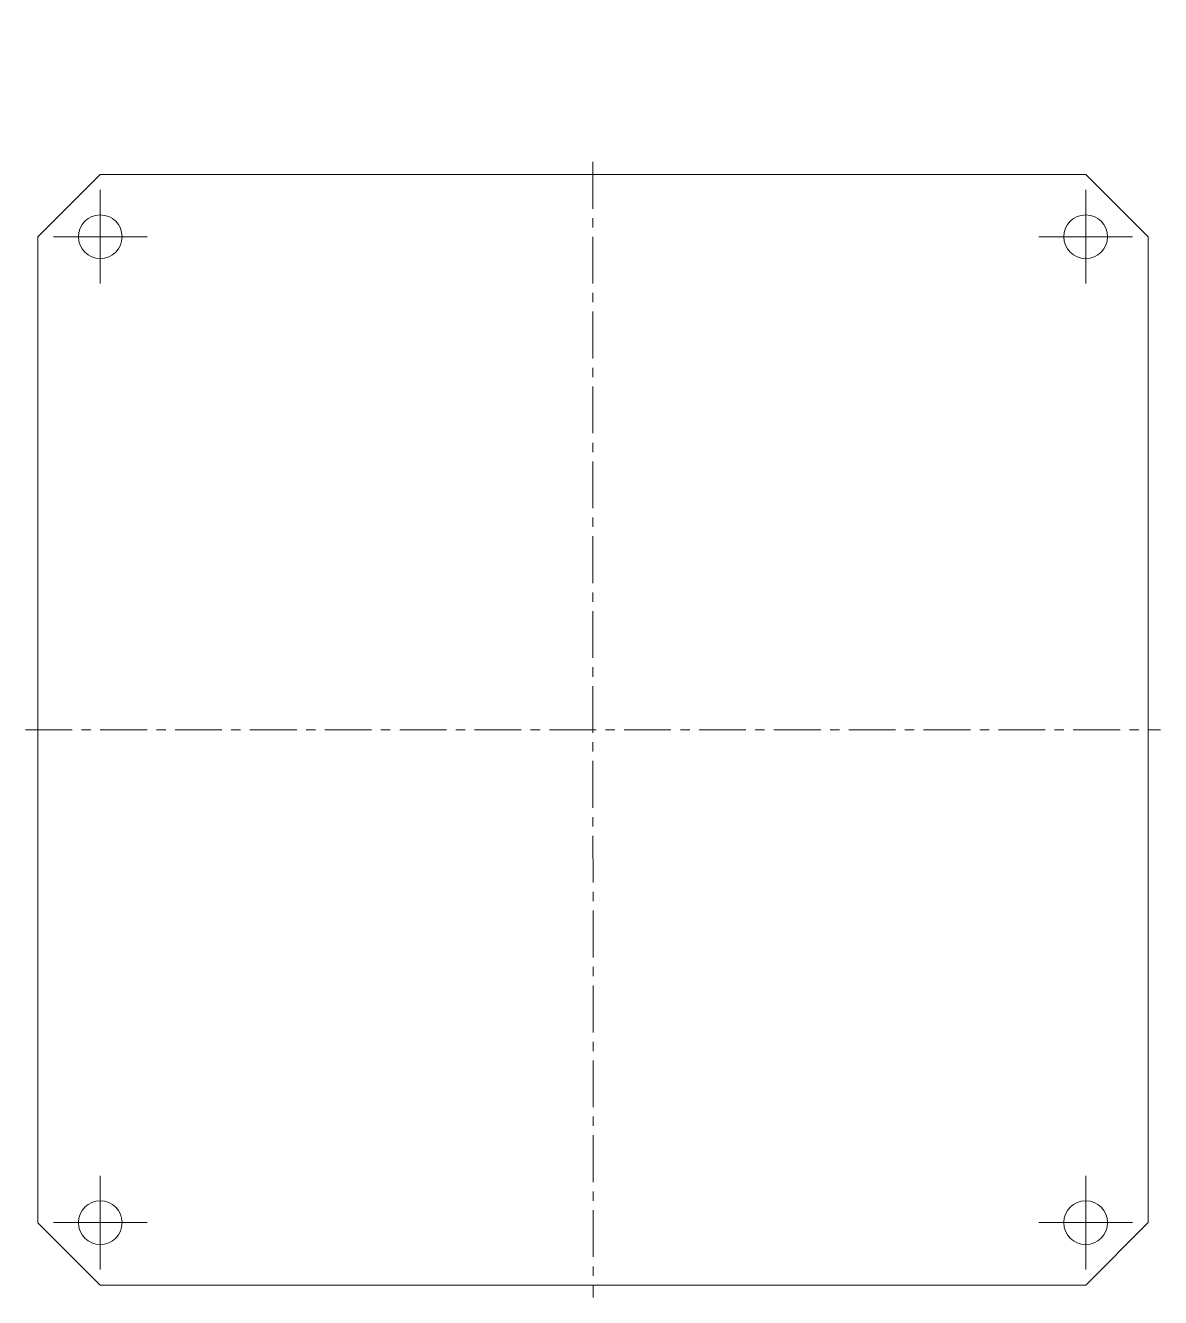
# Model space of a CAD drawing. Header units: millimetres. Extents: x -728 to 992, y -670 to 797.
# Drawn here: x 809.5 to 991.5, y -91 to 112.9 of the extents above; entities that cross this region are included whole.
import ezdxf

# ---------------------------------------------------------------- set-up
doc = ezdxf.new("R2010")
doc.units = ezdxf.units.MM
doc.linetypes.add('K5LT_AXLED', pattern=[12, 7.5, -1.5, 1.5, -1.5])
doc.linetypes.add('K5LT_THIN', pattern=[0])
doc.styles.add('KTEXTSTYLE', font='GOST_AU.SHX', dxfattribs={"width": 0.96, "height": 5})

# ---------------------------------------------------------------- blocks, each defined once
blk = doc.blocks.new('U21')
at = {"color": 30, "linetype": 'K5LT_AXLED', "lineweight": 18, "true_color": 0xff8000}
for q in [(821.53, 87), (813.53, 79), (821.53, 71), (829.53, 79)]:
    blk.add_line((821.53, 79), q, dxfattribs=at)
blk = doc.blocks.new('U22')
at = {"color": 30, "linetype": 'K5LT_AXLED', "lineweight": 18, "true_color": 0xff8000}
for q in [(979.53, 87), (971.53, 79), (979.53, 71), (987.53, 79)]:
    blk.add_line((979.53, 79), q, dxfattribs=at)
blk = doc.blocks.new('U23')
at = {"color": 30, "linetype": 'K5LT_AXLED', "lineweight": 18, "true_color": 0xff8000}
for q in [(979.53, -71), (971.53, -79), (979.53, -87), (987.53, -79)]:
    blk.add_line((979.53, -79), q, dxfattribs=at)
blk = doc.blocks.new('U24')
at = {"color": 30, "linetype": 'K5LT_AXLED', "lineweight": 18, "true_color": 0xff8000}
for q in [(821.53, -71), (813.53, -79), (821.53, -87), (829.53, -79)]:
    blk.add_line((821.53, -79), q, dxfattribs=at)
blk = doc.blocks.new('U20')
at = {"color": 30, "linetype": 'K5LT_AXLED', "lineweight": 18, "true_color": 0xff8000}
for p, q in [((900.53, 91), (900.54, -91)), ((809.54, -0.01), (991.54, -0.01))]:
    blk.add_line(p, q, dxfattribs=at)
at = {"color": 7, "linetype": 'K5LT_THIN', "lineweight": 18}
for p, q in [((821.53, 88.99), (811.53, 78.99)), ((821.53, 88.99), (979.53, 89)), ((989.53, 79), (979.53, 89)), ((811.54, -79.01), (811.53, 78.99)), ((989.53, 79), (989.54, -79)), ((811.54, -79.01), (821.54, -89.01)), ((979.54, -89), (989.54, -79)), ((979.54, -89), (821.54, -89.01))]:
    blk.add_line(p, q, dxfattribs=at)
for centre in [(821.53, 79), (979.53, 79), (821.53, -79), (979.53, -79)]:
    blk.add_circle(centre, 3.5, dxfattribs=at)
for name in ['U21', 'U22', 'U24', 'U23']:
    blk.add_blockref(name, (0, 0))
blk = doc.blocks.new('U0')
blk.add_blockref('U20', (0, 0))

msp = doc.modelspace()

# ---------------------------------------------------------------- block references
msp.add_blockref('U0', (0, 0))

doc.saveas('drawing.dxf')
